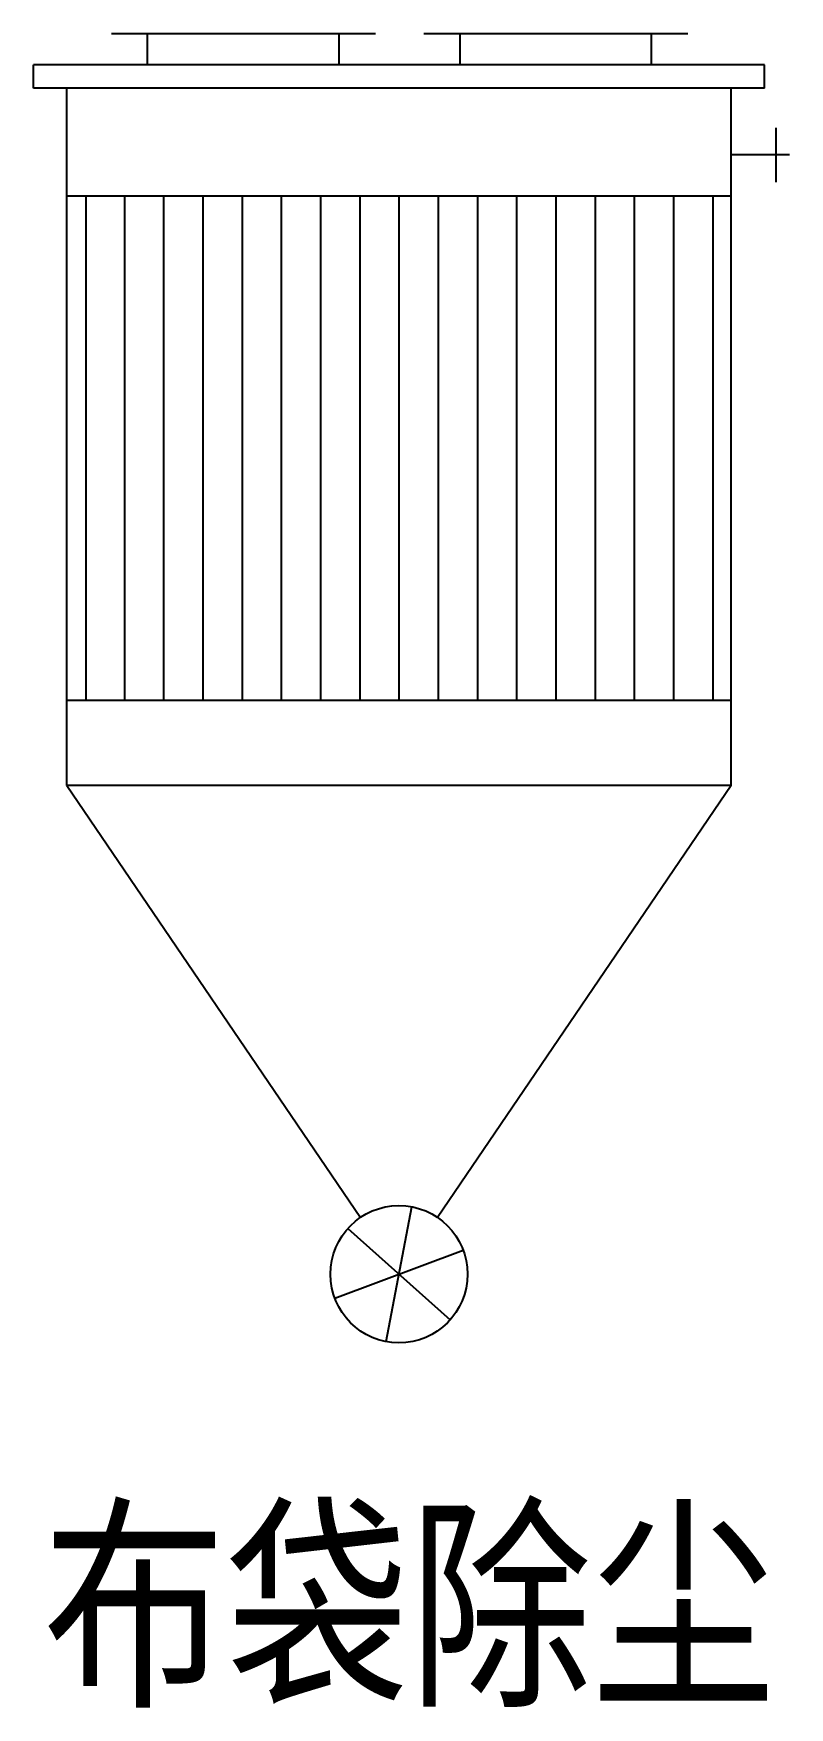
# Model space of a CAD drawing. Header units: millimetres. Extents: x 9671 to 25689, y -17516 to -2951.
# Drawn here: x 25626.7 to 25660.8, y -6254.2 to -6178.8 of the extents above; entities that cross this region are included whole.
import ezdxf

# ---------------------------------------------------------------- set-up
doc = ezdxf.new("R2010")
doc.units = ezdxf.units.MM
doc.layers.add('GJ', color=3, linetype='Continuous')
doc.layers.add('sb', color=2, linetype='Continuous')
doc.styles.add('QSDI', font='SimSun.ttf', dxfattribs={"width": 0.8})

msp = doc.modelspace()

# ---------------------------------------------------------------- linework, layer by layer
at = {"ltscale": 100}
msp.add_line((25660.773, -6184.225), (25658.144, -6184.225), dxfattribs=at)
at = {"layer": 'GJ'}
msp.add_line((25660.153, -6183.002), (25660.153, -6185.449), dxfattribs=at)
at = {"layer": 'sb'}
for p, q in [((25630.187, -6178.752), (25642.098, -6178.752)), ((25631.822, -6180.166), (25631.822, -6178.752)), ((25640.463, -6180.166), (25640.463, -6178.752)), ((25644.278, -6178.752), (25656.188, -6178.752)), ((25645.912, -6180.166), (25645.912, -6178.752)), ((25654.553, -6180.166), (25654.553, -6178.752)), ((25626.674, -6181.212), (25626.674, -6180.166)), ((25659.644, -6180.166), (25626.674, -6180.166)), ((25659.644, -6181.212), (25659.644, -6180.166)), ((25659.644, -6181.212), (25626.674, -6181.212)), ((25628.174, -6212.641), (25628.174, -6181.212)), ((25658.144, -6212.641), (25658.144, -6181.212))]:
    msp.add_line(p, q, dxfattribs=at)
at = {"layer": 'sb', "color": 2}
for p, q in [((25658.144, -6186.079), (25628.174, -6186.079)), ((25629.04, -6186.079), (25629.04, -6208.821)), ((25630.776, -6186.079), (25630.776, -6208.821)), ((25632.545, -6186.079), (25632.545, -6208.821)), ((25634.314, -6186.079), (25634.314, -6208.821)), ((25636.083, -6186.079), (25636.083, -6208.821)), ((25637.852, -6186.079), (25637.852, -6208.821)), ((25639.621, -6186.079), (25639.621, -6208.821)), ((25641.39, -6186.079), (25641.39, -6208.821)), ((25643.159, -6186.079), (25643.159, -6208.821)), ((25644.928, -6186.079), (25644.928, -6208.821)), ((25646.697, -6186.079), (25646.697, -6208.821)), ((25648.466, -6186.079), (25648.466, -6208.821)), ((25650.235, -6186.079), (25650.235, -6208.821)), ((25652.004, -6186.079), (25652.004, -6208.821)), ((25653.773, -6186.079), (25653.773, -6208.821)), ((25655.542, -6186.079), (25655.542, -6208.821)), ((25657.311, -6186.079), (25657.311, -6208.821)), ((25658.144, -6208.821), (25628.174, -6208.821)), ((25658.144, -6212.641), (25628.174, -6212.641)), ((25628.174, -6212.641), (25641.419, -6232.113)), ((25658.144, -6212.641), (25644.898, -6232.113)), ((25642.584, -6237.71), (25643.733, -6231.631)), ((25640.854, -6232.607), (25645.463, -6236.734)), ((25640.261, -6235.752), (25646.057, -6233.589))]:
    msp.add_line(p, q, dxfattribs=at)
msp.add_circle((25643.159, -6234.671), 3.093, dxfattribs=at)

# ---------------------------------------------------------------- texts
at = {"style": 'QSDI', "width": 0.8}
msp.add_text('布袋除尘', height=7.5686, dxfattribs=at).set_placement((25627.092, -6253.363))

doc.saveas('drawing.dxf')
